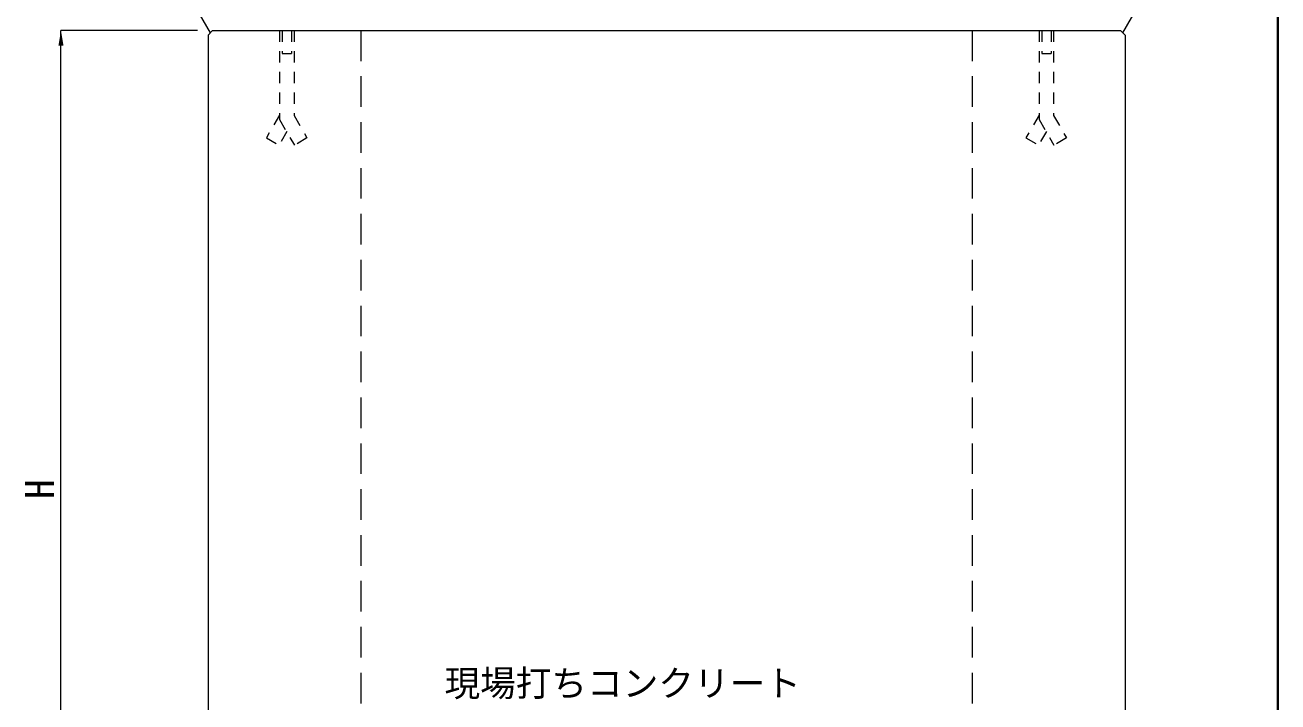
# Model space of a CAD drawing. Units: millimetres at full size; details may follow other scales. Extents: x 77366 to 106166, y -28085 to 6898.
# Drawn here: x 104326 to 105966, y -17492 to -16607 of the extents above; entities that cross this region are included whole.
import ezdxf
from ezdxf.enums import TextEntityAlignment as Align

# ---------------------------------------------------------------- set-up
doc = ezdxf.new("R2010")
doc.units = ezdxf.units.MM
doc.header["$LTSCALE"] = 50
doc.linetypes.add('USER1', pattern=[0.54, 0.3, -0.24])
doc.linetypes.add('USER2', pattern=[1.2, 0.8, -0.4])
for name, color, linetype, lineweight in [('図枠', 7, 'Continuous', 5), ('寸法線', 7, 'Continuous', 13), ('引出線', 4, 'Continuous', 13), ('本体', 2, 'Continuous', 20), ('ｲﾝｻｰﾄ', 3, 'USER1', 9)]:
    doc.layers.add(name, color=color, linetype=linetype, lineweight=lineweight)
doc.styles.add('ＭＳ ゴシック', font='')
doc.styles.get('ＭＳ ゴシック').set_extended_font_data('MS Gothic')

# ---------------------------------------------------------------- blocks, each defined once
blk = doc.blocks.new('filled_arrow')
at = {"color": 0, "linetype": 'Continuous', "lineweight": -2}
blk.add_solid([(7.5, 1.25), (0, 0), (7.5, -1.25)], dxfattribs=at)

msp = doc.modelspace()

# ---------------------------------------------------------------- linework, layer by layer
at = {"layer": '図枠', "lineweight": 40}
msp.add_line((105965.8, -15405.36), (105965.8, -20945.36), dxfattribs=at)
at = {"layer": '寸法線'}
for p in [(104373.3, -17813.73), (104551.8, -16613.73)]:
    msp.add_line(p, (104373.3, -16613.73), dxfattribs=at)
at = {"layer": '引出線'}
for points in [[(104568.8, -16616.73), (104468.73, -16443.41), (104406.34, -16443.41)], [(105762.8, -16616.73), (105863.65, -16442.05), (105926.04, -16442.05)]]:
    msp.add_lwpolyline(points, dxfattribs=at)
at = {"layer": '本体'}
for p, q in [((104565.8, -16619.73), (104571.8, -16613.73)), ((104565.8, -16619.73), (104565.8, -17813.73)), ((104571.8, -16613.73), (105759.8, -16613.73)), ((105759.8, -16613.73), (105765.8, -16619.73)), ((105765.8, -16619.73), (105765.8, -17813.73))]:
    msp.add_line(p, q, dxfattribs=at)
at = {"layer": '本体', "linetype": 'USER2', "lineweight": 9}
for p, q in [((104765.8, -16613.73), (104765.8, -17813.73)), ((105565.8, -16613.73), (105565.8, -17813.73))]:
    msp.add_line(p, q, dxfattribs=at)
at = {"layer": 'ｲﾝｻｰﾄ'}
for p, q in [((104659.3, -16613.73), (104659.3, -16730.2)), ((104659.3, -16613.73), (104678.3, -16613.73)), ((104662.72, -16613.73), (104662.72, -16643.73)), ((104674.88, -16613.73), (104674.88, -16643.73)), ((104678.3, -16613.73), (104678.3, -16725.11)), ((105653.3, -16613.73), (105653.3, -16730.2)), ((105653.3, -16613.73), (105672.3, -16613.73)), ((105656.72, -16613.73), (105656.72, -16643.73)), ((105668.88, -16613.73), (105668.88, -16643.73)), ((105672.3, -16613.73), (105672.3, -16725.11)), ((104662.72, -16643.73), (104674.88, -16643.73)), ((105656.72, -16643.73), (105668.88, -16643.73)), ((104659.3, -16724.4), (104642.08, -16754.23)), ((104659.3, -16730.2), (104678.75, -16763.9)), ((104678.3, -16725.11), (104695.21, -16754.4)), ((105653.3, -16724.4), (105636.08, -16754.23)), ((105653.3, -16730.2), (105672.75, -16763.9)), ((105672.3, -16725.11), (105689.21, -16754.4)), ((104642.08, -16754.23), (104658.53, -16763.73)), ((104668.8, -16745.95), (104658.53, -16763.73)), ((104695.21, -16754.4), (104678.75, -16763.9)), ((105636.08, -16754.23), (105652.53, -16763.73)), ((105662.8, -16745.95), (105652.53, -16763.73)), ((105689.21, -16754.4), (105672.75, -16763.9))]:
    msp.add_line(p, q, dxfattribs=at)

# ---------------------------------------------------------------- block references
at = {"layer": '寸法線', "xscale": 2.67, "yscale": 2.67, "rotation": 270}
msp.add_blockref('filled_arrow', (104373.3, -16613.73), dxfattribs=at)
at = {"layer": '引出線', "xscale": 0.133, "yscale": 0.133}
for p, rotation in [((104568.8, -16616.73), 120), ((105762.8, -16616.73), 60)]:
    msp.add_blockref('filled_arrow', p, dxfattribs=dict(at, rotation=rotation))

# ---------------------------------------------------------------- texts
at = {"layer": '寸法線', "style": 'ＭＳ ゴシック'}
msp.add_text('H', height=37.98, rotation=90, dxfattribs=at).set_placement((104345.3, -17213.73), align=Align.MIDDLE_CENTER)
at = {"layer": '引出線', "style": 'ＭＳ ゴシック'}
msp.add_text('現場打ちコンクリート', height=34.18, dxfattribs=at).set_placement((105341.44, -17450.36), align=Align.TOP_RIGHT)

doc.saveas('drawing.dxf')
